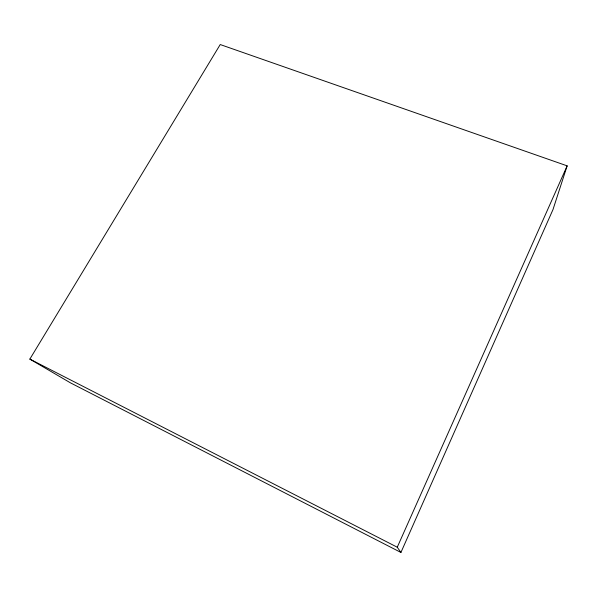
<?xml version="1.0" encoding="UTF-8"?>
<svg xmlns="http://www.w3.org/2000/svg" width="597" height="597" viewBox="0 0 597 597"><rect width="100%" height="100%" fill="white"/><g stroke="black" fill="none" stroke-linecap="round" stroke-linejoin="round"><path stroke-width="0.9" d="M567.15 165.854L552.994 209.562L400.923 552.456L70.364 382.804L29.85 359.103L220.226 44.544L567.15 165.854L397.259 547.218L400.923 552.456M29.85 359.103L397.259 547.218"/></g></svg>
